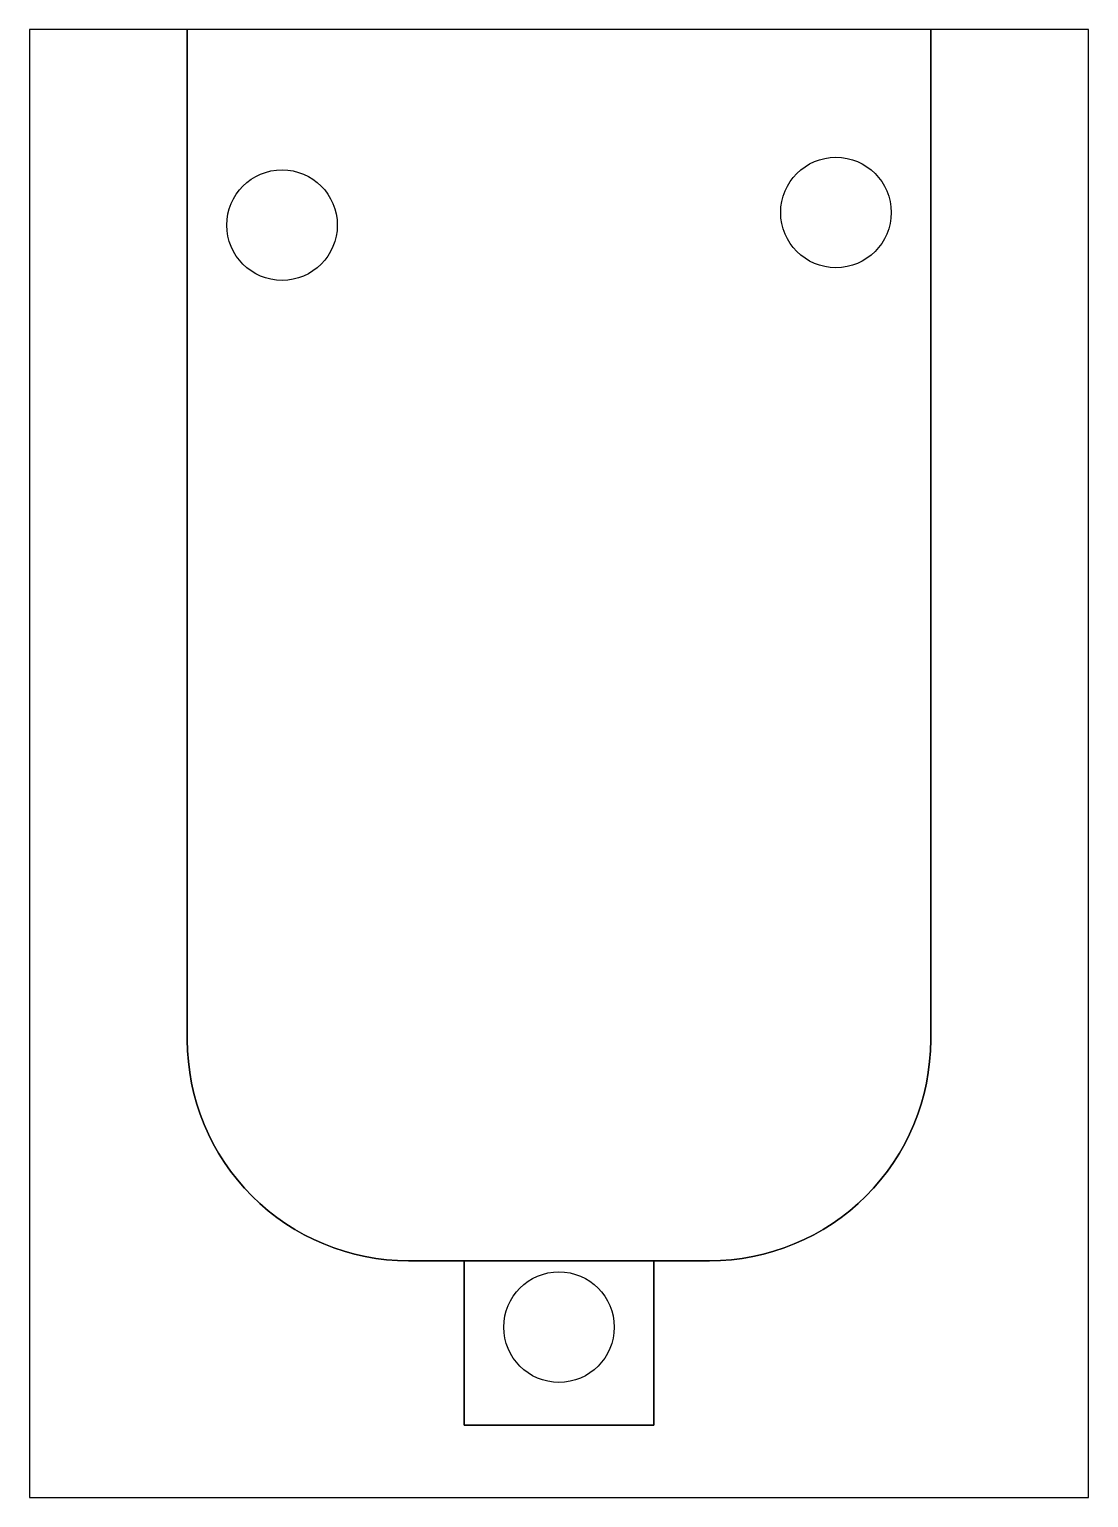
# Model space of a CAD drawing. Header units: millimetres. Extents: x -28 to 5.5, y -8 to 38.5.
import ezdxf

# ---------------------------------------------------------------- set-up
doc = ezdxf.new("R2010")
doc.units = ezdxf.units.MM
doc.layers.get('0').update_dxf_attribs({"linetype": 'CONTINUOUS'})

msp = doc.modelspace()

# ---------------------------------------------------------------- linework, layer by layer
for points in [[(-14.27, -5.7), (-14.27, -0.5), (-16.04, -0.5, -0.414214), (-23.04, 6.5), (-23.04, 38.5), (-28.04, 38.5), (-28.04, -8), (5.5, -8), (5.5, 38.5), (0.5, 38.5), (0.5, 6.5, -0.414214), (-6.5, -0.5), (-8.27, -0.5), (-8.27, -5.7)], [(-16.04, -0.5), (-6.5, -0.5, 0.414214), (0.5, 6.5), (0.5, 38.5), (-23.04, 38.5), (-23.04, 6.5, 0.414214)]]:
    msp.add_lwpolyline(points, format="xyb", close=True)
msp.add_lwpolyline([(-14.27, -5.7), (-8.27, -5.7), (-8.27, -0.5), (-14.27, -0.5)], close=True)
for centre in [(-2.5, 32.7), (-20.04, 32.3), (-11.27, -2.6)]:
    msp.add_circle(centre, 1.75)

doc.saveas('drawing.dxf')
